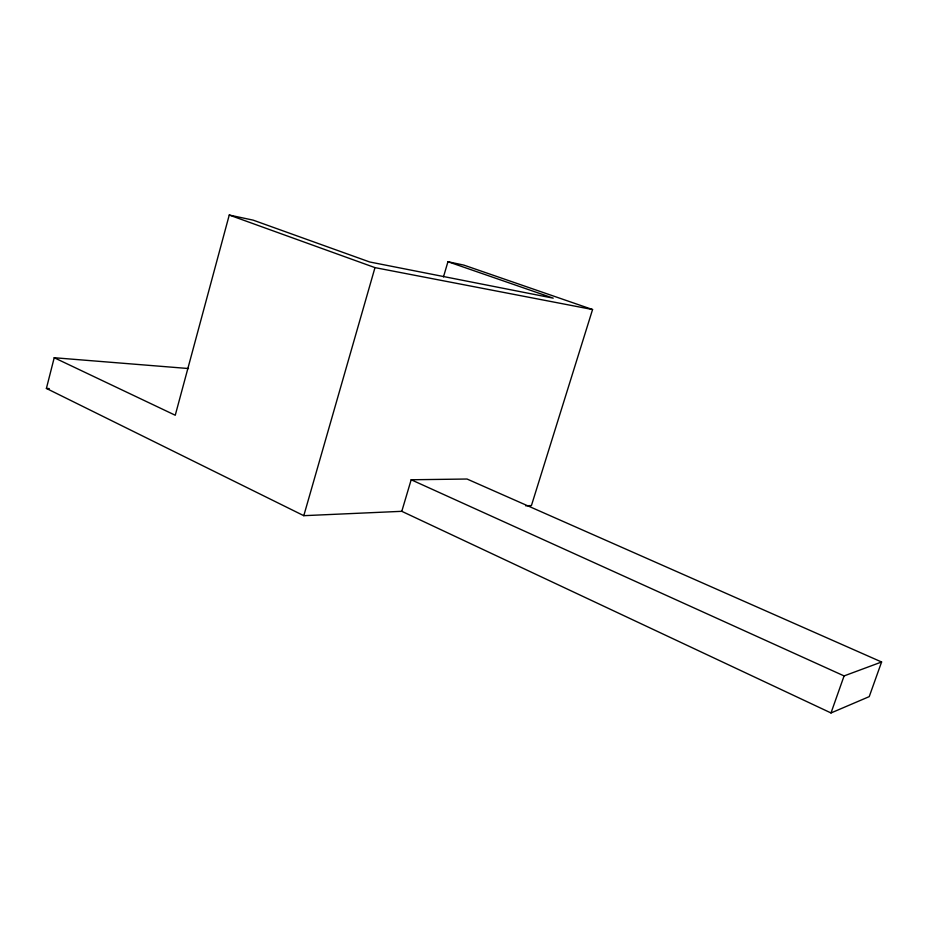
<?xml version="1.0" encoding="UTF-8"?>
<svg xmlns="http://www.w3.org/2000/svg" width="928" height="928" viewBox="0 0 928 928"><rect width="100%" height="100%" fill="white"/><g stroke="black" fill="none" stroke-linecap="round" stroke-linejoin="round"><path stroke-width="1.39" d="M401.789 511.316L411.174 479.764L467.039 479.022L881.6 661.989L869.234 696.626L831.001 712.959L401.789 511.316L303.792 515.678L46.4 388.426L54.218 357.732L188.488 368.532M443.468 276.904L447.946 261.719L553.216 298.155L369.692 261.986L253.17 220.145L229.251 215.041L175.253 415.245L54.218 357.732M303.792 515.678L374.982 267.624L592.563 309.534L531.431 505.551L525.666 505.806M831.001 712.959L844.086 675.92L881.6 661.989M46.4 388.426L49.277 388.588M447.946 261.719L463.872 265.118L592.563 309.534M229.251 215.041L374.982 267.624M411.174 479.764L844.086 675.92"/></g></svg>
